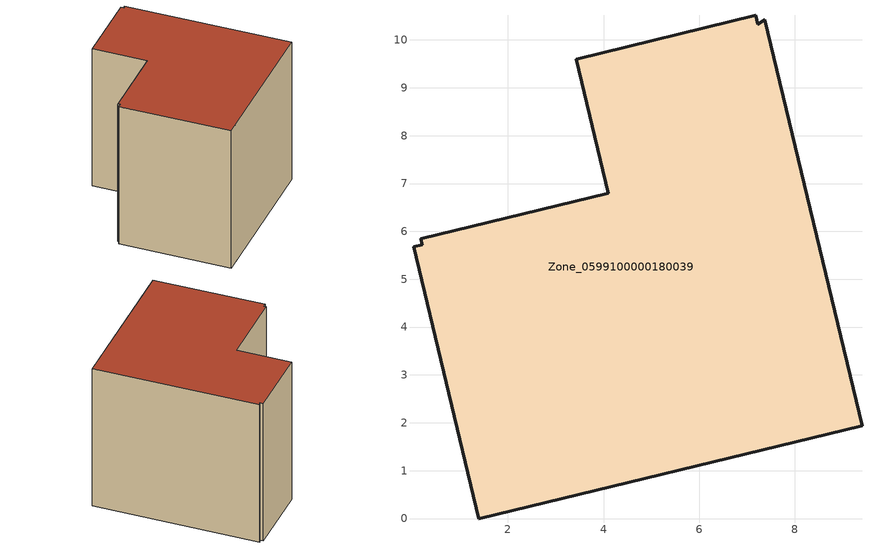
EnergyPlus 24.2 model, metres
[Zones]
Zone_0599100000180039
 floor ground (C_G): 7.37,10.42 9.4,1.94 1.4,0 0.03,5.68 0.22,5.72 0.18,5.84 4.1,6.8 3.43,9.6 7.18,10.51 7.22,10.33 z0
 wall outside (C_F): 7.18,10.51 3.43,9.6 4.1,6.8 0.18,5.84 0.22,5.72 0.03,5.68 1.4,0 9.4,1.94 7.37,10.42 7.22,10.33 7.18,10.51 z0:8.03
 roof outside (C_R): 0.18,5.84 0.22,5.72 0.03,5.68 1.4,0 9.4,1.94 7.37,10.42 7.22,10.33 7.18,10.51 3.43,9.6 4.1,6.8 z8.03
[BUILDING]
Pand.0599100000180039: North Axis=0; Terrain=City; Loads Convergence Tolerance Value=0.04; Temperature Convergence Tolerance Value=0.4; Solar Distribution=FullExterior; Maximum Number of Warmup Days=25; Minimum Number of Warmup Days=1
[Site:Location]
Rotterdam.The.Hague.AP_ZH_NLD Design_Conditions: Latitude=51.96; Longitude=4.45; Time Zone=1; Elevation=-4.5
[SITE:GROUNDTEMPERATURE:BUILDINGSURFACE]
18, 18, 18, 18, 18, 18, 18, 18, 18, 18, 18, 18
[MATERIAL] Thermal Absorptance=0.9; Solar Absorptance=0.7; Visible Absorptance=0.7
Name | Roughness | Thickness | Conductivity | Density | Specific Heat
G.TI.1965-1974 | MediumSmooth | 0.15 | 0.882353 | 540 | 1210
F.TI.1965-1974 | Rough | 0.3 | 0.697674 | 1920 | 840
R.TI.1965-1974 | MediumRough | 0.2 | 0.232558 | 1500 | 1000
[CONSTRUCTION]
C_G: G.TI.1965-1974
C_F: F.TI.1965-1974
C_R: R.TI.1965-1974
[ZONE]
Zone_0599100000180039: Type=1; Multiplier=1; Ceiling Height=Autocalculate; Volume=Autocalculate; Floor Area=autocalculate; Part of Total Floor Area=Yes
[ZONEINFILTRATION:DESIGNFLOWRATE]
Infil_Zone_0599100000180039: Zone or ZoneList or Space or SpaceList=Zone_0599100000180039; Schedule=AlwaysOn; Design Flow Rate Calculation Method=Flow/Area; Flow Rate per Floor Area=0.003; Constant Term Coefficient=1; Temperature Term Coefficient=0; Velocity Term Coefficient=0; Velocity Squared Term Coefficient=0
[HVACTEMPLATE:ZONE:IDEALLOADSAIRSYSTEM]
Zone_0599100000180039: Maximum Heating Supply Air Temperature=50; Minimum Cooling Supply Air Temperature=13; Maximum Heating Supply Air Humidity Ratio=0.0156; Minimum Cooling Supply Air Humidity Ratio=0.0077; Heating Limit=NoLimit; Cooling Limit=NoLimit; Dehumidification Control Type=ConstantSensibleHeatRatio; Cooling Sensible Heat Ratio=0.7; Dehumidification Setpoint=60; Humidification Control Type=None; Humidification Setpoint=30; Outdoor Air Method=None; Outdoor Air Flow Rate per Person=0.00944; Outdoor Air Flow Rate per Zone Floor Area=0; Outdoor Air Flow Rate per Zone=0; Demand Controlled Ventilation Type=None; Outdoor Air Economizer Type=NoEconomizer; Heat Recovery Type=None; Sensible Heat Recovery Effectiveness=0.7; Latent Heat Recovery Effectiveness=0.65
[ZONECONTROL:THERMOSTAT]
ThermostatControl_Zone_0599100000180039: Zone or ZoneList=Zone_0599100000180039; Control Type Schedule=DualSetpointControlType; Control 1=Thermostat_Zone_0599100000180039; Temperature Difference Between Cutout And Setpoint=0
[THERMOSTATSETPOINT:DUALSETPOINT]
Thermostat_Zone_0599100000180039: Heating Setpoint Temperature Schedule=HeatingSetpoint_Zone_0599100000180039; Cooling Setpoint Temperature Schedule=CoolingSetpoint_Zone_0599100000180039
[SCHEDULE:COMPACT]
HeatingSetpoint_Zone_0599100000180039: Through: 12/31, For: AllDays, Until: 24:00, 21
CoolingSetpoint_Zone_0599100000180039: Through: 12/31, For: AllDays, Until: 24:00, 24
DualSetpointControlType: Through: 12/31, For: AllDays, Until: 24:00, 4
AlwaysOn: Through: 12/31, For: AllDays, Until: 24:00, 1
